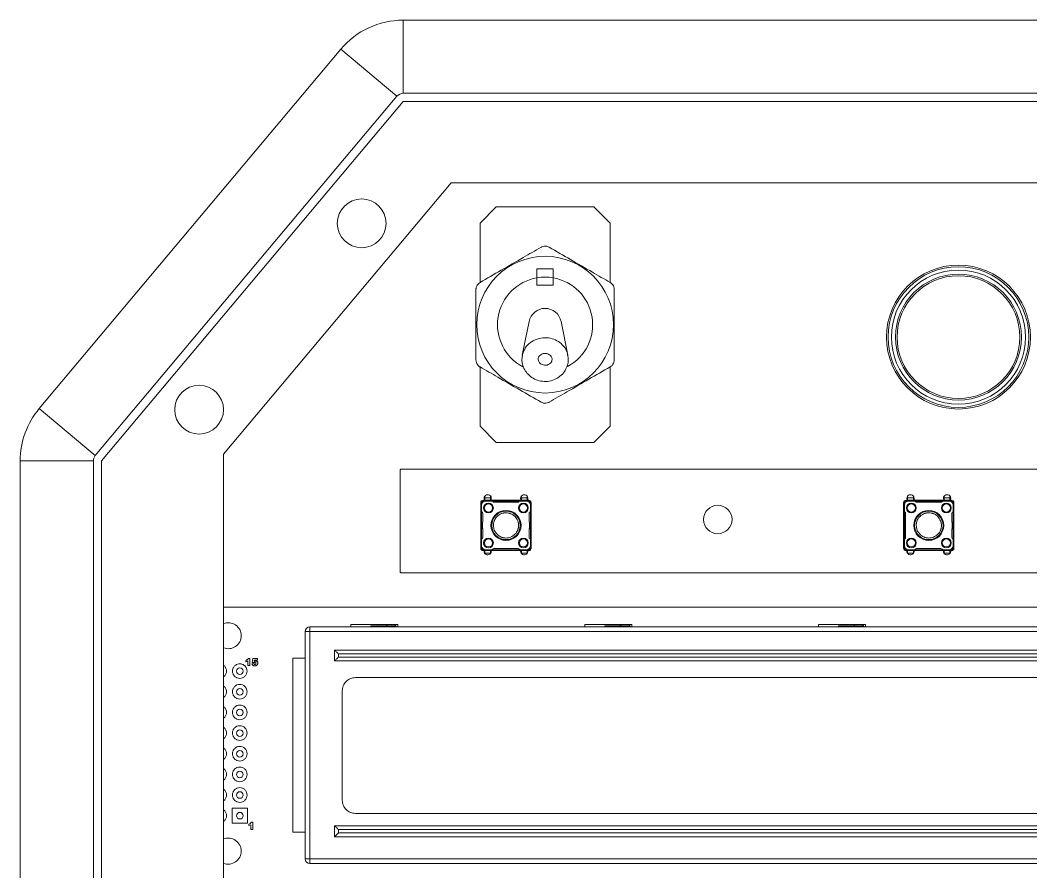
# Model space of a CAD drawing. Header units: millimetres. Extents: x -9 to 221, y -26 to 301.
# Drawn here: x -8.9 to 115.4, y 196.1 to 300.9 of the extents above; entities that cross this region are included whole.
import ezdxf

# ---------------------------------------------------------------- set-up
doc = ezdxf.new("R2010")
doc.units = ezdxf.units.MM

msp = doc.modelspace()

# ---------------------------------------------------------------- linework, layer by layer
at = {"color": 7, "linetype": 'Continuous', "lineweight": 15}
for p, q in [((38.22, 300.92), (174.04, 300.92)), ((38.22, 300.92), (38.22, 291.92)), ((-6.53, 253.14), (30.56, 297.35)), ((30.56, 297.35), (37.46, 291.56)), ((37.46, 291.56), (0.36, 247.35)), ((38.22, 290.92), (1.13, 246.71)), ((174.04, 291.92), (38.22, 291.92)), ((174.04, 290.92), (38.22, 290.92)), ((44.14, 280.92), (16.13, 247.54)), ((168.12, 280.92), (44.14, 280.92)), ((49.68, 277.96), (47.68, 275.96)), ((61.68, 277.96), (49.68, 277.96)), ((63.68, 275.96), (61.68, 277.96)), ((47.68, 275.96), (47.68, 268.65)), ((63.68, 268.65), (63.68, 275.96)), ((56.68, 270.31), (54.68, 270.31)), ((54.68, 270.31), (54.68, 269.22)), ((56.68, 269.22), (56.68, 270.31)), ((54.68, 269.22), (54.68, 268.31)), ((56.68, 268.31), (56.68, 269.22)), ((54.68, 268.31), (56.68, 268.31)), ((53.72, 263.85), (52.88, 259.72)), ((58.48, 259.72), (57.64, 263.85)), ((47.68, 258.26), (47.68, 250.96)), ((63.68, 250.96), (63.68, 258.26)), ((-6.53, 253.14), (0.36, 247.35)), ((47.68, 250.96), (49.68, 248.96)), ((61.68, 248.96), (63.68, 250.96)), ((49.68, 248.96), (61.68, 248.96)), ((16.13, 247.54), (16.13, 184.55)), ((-8.87, 246.71), (0.13, 246.71)), ((-8.87, 186.53), (-8.87, 246.71)), ((0.13, 246.71), (0.13, 186.53)), ((1.13, 246.71), (1.13, 188.42)), ((37.85, 233.07), (37.85, 245.57)), ((37.97, 245.7), (167.97, 245.7)), ((48.27, 242.37), (48.27, 242.17)), ((48.97, 242.37), (48.97, 242.17)), ((52.77, 242.17), (52.77, 242.37)), ((53.47, 242.37), (53.47, 242.17)), ((100.27, 242.37), (100.27, 242.17)), ((100.97, 242.37), (100.97, 242.17)), ((104.77, 242.17), (104.77, 242.37)), ((105.47, 242.37), (105.47, 242.17)), ((47.77, 241.56), (47.77, 235.96)), ((47.87, 241.56), (47.77, 241.56)), ((47.87, 241.26), (47.87, 241.56)), ((47.87, 240.52), (47.87, 241.26)), ((48.07, 241.76), (48.07, 241.86)), ((53.67, 241.86), (48.07, 241.86)), ((48.07, 241.76), (48.37, 241.76)), ((48.27, 242.17), (48.97, 242.17)), ((48.27, 242.16), (48.27, 242.17)), ((48.27, 242.16), (48.97, 242.16)), ((48.27, 241.86), (48.27, 242.16)), ((48.37, 241.76), (49.11, 241.76)), ((48.97, 242.17), (48.97, 242.16)), ((48.97, 241.86), (48.97, 242.16)), ((52.63, 241.76), (49.11, 241.76)), ((49.37, 241.61), (52.37, 241.61)), ((52.63, 241.76), (53.37, 241.76)), ((53.47, 242.17), (52.77, 242.17)), ((52.77, 242.16), (52.77, 242.17)), ((53.47, 242.16), (52.77, 242.16)), ((52.77, 242.16), (52.77, 241.86)), ((53.37, 241.76), (53.67, 241.76)), ((53.47, 242.17), (53.47, 242.16)), ((53.47, 242.16), (53.47, 241.86)), ((53.67, 241.86), (53.67, 241.76)), ((53.97, 241.56), (53.87, 241.56)), ((53.87, 241.56), (53.87, 241.26)), ((53.87, 241.26), (53.87, 240.52)), ((53.97, 235.96), (53.97, 241.56)), ((99.87, 241.56), (99.77, 241.56)), ((99.77, 241.56), (99.77, 235.96)), ((99.87, 241.26), (99.87, 241.56)), ((99.87, 240.52), (99.87, 241.26)), ((100.07, 241.76), (100.07, 241.86)), ((105.67, 241.86), (100.07, 241.86)), ((100.07, 241.76), (100.37, 241.76)), ((100.27, 242.17), (100.97, 242.17)), ((100.27, 242.16), (100.27, 242.17)), ((100.27, 242.16), (100.97, 242.16)), ((100.27, 241.86), (100.27, 242.16)), ((100.37, 241.76), (101.11, 241.76)), ((100.97, 242.17), (100.97, 242.16)), ((100.97, 241.86), (100.97, 242.16)), ((104.63, 241.76), (101.11, 241.76)), ((101.37, 241.61), (104.37, 241.61)), ((104.63, 241.76), (105.37, 241.76)), ((105.47, 242.17), (104.77, 242.17)), ((104.77, 242.16), (104.77, 242.17)), ((105.47, 242.16), (104.77, 242.16)), ((104.77, 242.16), (104.77, 241.86)), ((105.37, 241.76), (105.67, 241.76)), ((105.47, 242.17), (105.47, 242.16)), ((105.47, 242.16), (105.47, 241.86)), ((105.67, 241.86), (105.67, 241.76)), ((105.87, 241.56), (105.87, 241.26)), ((105.97, 241.56), (105.87, 241.56)), ((105.87, 241.26), (105.87, 240.52)), ((105.97, 235.96), (105.97, 241.56)), ((47.87, 237), (47.87, 240.52)), ((48.02, 239.21), (48.02, 240.26)), ((53.72, 240.26), (53.72, 239.21)), ((53.87, 240.52), (53.87, 237)), ((99.87, 237), (99.87, 240.52)), ((100.02, 239.21), (100.02, 240.26)), ((105.72, 240.26), (105.72, 239.21)), ((105.87, 240.52), (105.87, 237)), ((48, 238.38), (48, 239.15)), ((53.75, 239.15), (53.75, 238.38)), ((100, 238.38), (100, 239.15)), ((105.75, 239.15), (105.75, 238.38)), ((48.02, 237.26), (48.02, 238.31)), ((53.72, 238.31), (53.72, 237.26)), ((100.02, 237.26), (100.02, 238.31)), ((105.72, 238.31), (105.72, 237.26)), ((47.87, 236.26), (47.87, 237)), ((47.87, 235.96), (47.87, 236.26)), ((53.87, 237), (53.87, 236.26)), ((53.87, 236.26), (53.87, 235.96)), ((99.87, 236.26), (99.87, 237)), ((99.87, 235.96), (99.87, 236.26)), ((105.87, 237), (105.87, 236.26)), ((105.87, 236.26), (105.87, 235.96)), ((47.77, 235.96), (47.87, 235.96)), ((48.07, 235.66), (48.07, 235.76)), ((48.37, 235.76), (48.07, 235.76)), ((48.07, 235.66), (53.67, 235.66)), ((48.17, 235.59), (48.18, 235.66)), ((48.27, 235.66), (48.27, 235.36)), ((48.97, 235.36), (48.27, 235.36)), ((48.97, 235.36), (48.27, 235.36)), ((48.27, 235.36), (48.27, 235.36)), ((48.27, 235.36), (48.27, 235.31)), ((49.11, 235.76), (48.37, 235.76)), ((48.97, 235.36), (48.97, 235.66)), ((48.97, 235.36), (48.97, 235.36)), ((48.97, 235.36), (48.97, 235.31)), ((49.11, 235.76), (52.63, 235.76)), ((52.37, 235.91), (49.37, 235.91)), ((53.37, 235.76), (52.63, 235.76)), ((52.67, 235.59), (52.68, 235.66)), ((52.77, 235.36), (52.77, 235.66)), ((52.77, 235.36), (53.47, 235.36)), ((52.77, 235.36), (53.47, 235.36)), ((52.77, 235.36), (52.77, 235.36)), ((52.77, 235.31), (52.77, 235.36)), ((53.37, 235.76), (53.67, 235.76)), ((53.47, 235.36), (53.47, 235.66)), ((53.47, 235.36), (53.47, 235.36)), ((53.47, 235.36), (53.47, 235.31)), ((53.67, 235.66), (53.67, 235.76)), ((53.87, 235.96), (53.97, 235.96)), ((99.77, 235.96), (99.87, 235.96)), ((100.07, 235.66), (100.07, 235.76)), ((100.37, 235.76), (100.07, 235.76)), ((100.07, 235.66), (105.67, 235.66)), ((100.17, 235.59), (100.18, 235.66)), ((100.27, 235.66), (100.27, 235.36)), ((100.97, 235.36), (100.27, 235.36)), ((100.97, 235.36), (100.27, 235.36)), ((100.27, 235.36), (100.27, 235.36)), ((100.27, 235.36), (100.27, 235.31)), ((101.11, 235.76), (100.37, 235.76)), ((100.97, 235.36), (100.97, 235.66)), ((100.97, 235.36), (100.97, 235.36)), ((100.97, 235.36), (100.97, 235.31)), ((101.11, 235.76), (104.63, 235.76)), ((104.37, 235.91), (101.37, 235.91)), ((105.37, 235.76), (104.63, 235.76)), ((104.67, 235.59), (104.68, 235.66)), ((104.77, 235.36), (104.77, 235.66)), ((104.77, 235.36), (105.47, 235.36)), ((104.77, 235.36), (105.47, 235.36)), ((104.77, 235.36), (104.77, 235.36)), ((104.77, 235.31), (104.77, 235.36)), ((105.37, 235.76), (105.67, 235.76)), ((105.47, 235.36), (105.47, 235.66)), ((105.47, 235.36), (105.47, 235.36)), ((105.47, 235.36), (105.47, 235.31)), ((105.67, 235.66), (105.67, 235.76)), ((105.87, 235.96), (105.97, 235.96)), ((167.97, 232.94), (37.97, 232.94)), ((195.21, 228.69), (16.13, 228.69)), ((26.76, 226.28), (26.76, 225.71)), ((26.76, 226.28), (186.61, 226.28)), ((37.59, 226.59), (31.8, 226.59)), ((31.8, 226.59), (31.8, 226.28)), ((34.25, 226.28), (34.26, 226.4)), ((34.26, 226.28), (34.26, 226.4)), ((34.26, 226.4), (37.32, 226.4)), ((36.34, 226.59), (36.05, 226.4)), ((37.32, 226.4), (37.21, 226.59)), ((37.42, 226.28), (37.23, 226.59)), ((37.32, 226.4), (37.32, 226.28)), ((37.59, 226.28), (37.59, 226.59)), ((66.35, 226.59), (60.56, 226.59)), ((60.56, 226.59), (60.56, 226.28)), ((63.01, 226.4), (66.07, 226.4)), ((63.01, 226.28), (63.01, 226.4)), ((63.01, 226.28), (63.01, 226.4)), ((65.1, 226.59), (64.8, 226.4)), ((66.07, 226.4), (65.97, 226.59)), ((66.17, 226.28), (65.99, 226.59)), ((66.07, 226.4), (66.07, 226.28)), ((66.35, 226.28), (66.35, 226.59)), ((95.1, 226.59), (89.31, 226.59)), ((89.31, 226.59), (89.31, 226.28)), ((91.76, 226.28), (91.76, 226.4)), ((91.76, 226.4), (94.82, 226.4)), ((91.76, 226.28), (91.76, 226.4)), ((93.85, 226.59), (93.55, 226.4)), ((94.82, 226.4), (94.72, 226.59)), ((94.93, 226.28), (94.74, 226.59)), ((94.82, 226.4), (94.82, 226.28)), ((95.1, 226.28), (95.1, 226.59)), ((26.19, 197.72), (26.19, 225.71)), ((26.76, 225.71), (26.19, 225.71)), ((26.76, 197.72), (26.76, 225.71)), ((26.76, 225.71), (186.61, 225.71)), ((29.8, 223.43), (29.8, 222.08)), ((183.71, 223.43), (29.8, 223.43)), ((30.27, 222.56), (30.27, 222.95)), ((183.23, 222.95), (30.27, 222.95)), ((30.27, 222.56), (183.23, 222.56)), ((18.87, 221.97), (18.87, 222.16)), ((19.13, 222.09), (18.87, 221.97)), ((19.13, 221.51), (19.13, 222.09)), ((19.38, 221.51), (19.13, 221.51)), ((19.17, 222.4), (19.38, 222.4)), ((19.38, 222.4), (19.38, 221.51)), ((19.88, 221.76), (19.63, 221.74)), ((19.66, 221.91), (19.74, 222.38)), ((19.87, 221.88), (19.66, 221.91)), ((19.74, 222.38), (20.32, 222.38)), ((19.92, 222.19), (19.9, 222.06)), ((20.32, 222.19), (19.92, 222.19)), ((20.32, 222.38), (20.32, 222.19)), ((26.19, 222.42), (24.67, 222.42)), ((24.67, 222.42), (24.67, 201.01)), ((29.8, 222.08), (183.71, 222.08)), ((181.13, 220.03), (32.38, 220.03)), ((30.74, 218.39), (30.74, 204.96)), ((17.21, 203.98), (17.21, 202.12)), ((19.07, 203.98), (17.21, 203.98)), ((19.07, 202.12), (19.07, 203.98)), ((32.38, 203.32), (181.13, 203.32)), ((17.21, 202.12), (19.07, 202.12)), ((19.24, 201.82), (19.24, 202.01)), ((19.5, 201.94), (19.24, 201.82)), ((19.5, 201.36), (19.5, 201.94)), ((19.74, 201.36), (19.5, 201.36)), ((19.54, 202.25), (19.74, 202.25)), ((19.74, 202.25), (19.74, 201.36)), ((183.71, 201.81), (29.8, 201.81)), ((29.8, 201.81), (29.8, 200.46)), ((24.67, 201.01), (26.19, 201.01)), ((29.8, 200.46), (183.71, 200.46)), ((30.27, 201.33), (30.27, 200.94)), ((183.23, 201.33), (30.27, 201.33)), ((30.27, 200.94), (183.23, 200.94)), ((26.19, 197.72), (26.76, 197.72)), ((186.61, 197.72), (26.76, 197.72)), ((26.76, 197.72), (26.76, 197.15)), ((186.61, 197.15), (26.76, 197.15))]:
    msp.add_line(p, q, dxfattribs=at)
at = {"color": 7, "linetype": 'Continuous', "lineweight": 15, "flags": 128}
for points in [[(48.23, 241.86), (48.21, 241.92), (48.17, 242.09)], [(52.73, 241.86), (52.71, 241.92), (52.67, 242.09)], [(100.23, 241.86), (100.21, 241.92), (100.17, 242.09)], [(104.73, 241.86), (104.71, 241.92), (104.67, 242.09)]]:
    msp.add_lwpolyline(points, dxfattribs=at)
at = {"color": 7, "linetype": 'Continuous', "lineweight": 15}
for centre, radius in [((33.13, 275.92), 3), ((55.68, 263.46), 8.41), ((106.52, 261.93), 8.85), ((106.52, 261.93), 8.65), ((106.52, 261.93), 8.25), ((106.52, 261.93), 7.75), ((106.52, 261.93), 7.55), ((13.13, 253), 3), ((48.72, 240.91), 0.6), ((48.72, 240.91), 0.5), ((53.02, 240.91), 0.6), ((53.02, 240.91), 0.5), ((76.92, 239.49), 1.75), ((100.72, 240.91), 0.6), ((100.72, 240.91), 0.5), ((105.02, 240.91), 0.6), ((105.02, 240.91), 0.5), ((50.87, 238.76), 1.85), ((50.87, 238.76), 1.75), ((102.87, 238.76), 1.85), ((102.87, 238.76), 1.75), ((48.72, 236.61), 0.6), ((48.72, 236.61), 0.5), ((53.02, 236.61), 0.6), ((53.02, 236.61), 0.5), ((100.72, 236.61), 0.6), ((100.72, 236.61), 0.5), ((105.02, 236.61), 0.6), ((105.02, 236.61), 0.5), ((18.14, 220.83), 0.406), ((18.14, 218.29), 0.406), ((18.14, 215.75), 0.406), ((18.14, 213.21), 0.406), ((18.14, 210.67), 0.406), ((18.14, 208.13), 0.406), ((18.14, 205.59), 0.406), ((18.14, 203.05), 0.406)]:
    msp.add_circle(centre, radius, dxfattribs=at)
for centre, radius, start, end in [((38.22, 290.92), 10, 90, 140), ((38.22, 290.92), 1, 90, 140), ((55.68, 263.46), 5.85, 99.8425, 242.1858), ((55.68, 263.46), 5.85, 80.1575, 99.8425), ((55.68, 263.46), 5.85, 298.2356, 80.1575), ((55.68, 263.46), 2, 11.3701, 168.8012), ((1.13, 246.71), 10, 140, 180), ((1.13, 246.71), 1, 140, 180), ((37.97, 245.57), 0.126, 89.6985, 180.302), ((48.62, 242.09), 0.45, 330.006, 180), ((53.12, 242.09), 0.45, 330.006, 180), ((100.62, 242.09), 0.45, 330.006, 180), ((105.12, 242.09), 0.45, 330.006, 180), ((48.07, 241.56), 0.3, 90, 180), ((48.37, 241.26), 0.5, 90, 180), ((48.07, 241.56), 0.2, 90, 180), ((49.11, 241.61), 0.15, 30, 90), ((49.37, 241.76), 0.15, 210, 270), ((52.37, 241.76), 0.15, 270, 330), ((52.63, 241.61), 0.15, 90, 150), ((53.37, 241.26), 0.5, 0, 90), ((53.67, 241.56), 0.3, 0, 90), ((53.67, 241.56), 0.2, 0, 90), ((100.07, 241.56), 0.3, 90, 180), ((100.37, 241.26), 0.5, 90, 180), ((100.07, 241.56), 0.2, 90, 180), ((101.11, 241.61), 0.15, 30, 90), ((101.37, 241.76), 0.15, 210, 270), ((104.37, 241.76), 0.15, 270, 330), ((104.63, 241.61), 0.15, 90, 150), ((105.37, 241.26), 0.5, 0, 90), ((105.67, 241.56), 0.3, 0, 90), ((105.67, 241.56), 0.2, 0, 90), ((48.02, 240.52), 0.15, 180, 240), ((47.87, 240.26), 0.15, 0, 60), ((53.87, 240.26), 0.15, 120, 180), ((53.72, 240.52), 0.15, 300, 0), ((100.02, 240.52), 0.15, 180, 240), ((99.87, 240.26), 0.15, 0, 60), ((105.87, 240.26), 0.15, 120, 180), ((105.72, 240.52), 0.15, 300, 0), ((47.92, 239.21), 0.1, 318.5904, 0), ((53.82, 239.21), 0.1, 180, 221.4096), ((99.92, 239.21), 0.1, 318.5904, 0), ((105.82, 239.21), 0.1, 180, 221.4096), ((47.92, 238.31), 0.1, 0, 41.4096), ((53.82, 238.31), 0.1, 138.5904, 180), ((99.92, 238.31), 0.1, 0, 41.4096), ((105.82, 238.31), 0.1, 138.5904, 180), ((48.02, 237), 0.15, 120, 180), ((48.37, 236.26), 0.5, 180, 270), ((47.87, 237.26), 0.15, 300, 0), ((53.37, 236.26), 0.5, 270, 0), ((53.87, 237.26), 0.15, 180, 240), ((53.72, 237), 0.15, 0, 60), ((100.02, 237), 0.15, 120, 180), ((100.37, 236.26), 0.5, 180, 270), ((99.87, 237.26), 0.15, 300, 0), ((105.37, 236.26), 0.5, 270, 0), ((105.87, 237.26), 0.15, 180, 240), ((105.72, 237), 0.15, 0, 60), ((48.07, 235.96), 0.3, 180, 270), ((48.07, 235.96), 0.2, 180, 270), ((48.62, 235.59), 0.45, 180, 9.5994), ((49.11, 235.91), 0.15, 270, 330), ((49.37, 235.76), 0.15, 90, 150), ((52.37, 235.76), 0.15, 30, 90), ((52.63, 235.91), 0.15, 210, 270), ((53.12, 235.59), 0.45, 180, 9.5994), ((53.67, 235.96), 0.2, 270, 0), ((53.67, 235.96), 0.3, 270, 0), ((100.07, 235.96), 0.3, 180, 270), ((100.07, 235.96), 0.2, 180, 270), ((100.62, 235.59), 0.45, 180, 9.5994), ((101.11, 235.91), 0.15, 270, 330), ((101.37, 235.76), 0.15, 90, 150), ((104.37, 235.76), 0.15, 30, 90), ((104.63, 235.91), 0.15, 210, 270), ((105.12, 235.59), 0.45, 180, 9.5994), ((105.67, 235.96), 0.2, 270, 0), ((105.67, 235.96), 0.3, 270, 0), ((37.97, 233.07), 0.126, 179.6982, 270.3014), ((16.71, 225.19), 1.6, 0, 111.3077), ((26.76, 225.71), 0.574, 90, 180), ((16.71, 225.19), 1.6, 248.6923, 0), ((16.71, 198.69), 1.6, 0, 111.3077), ((16.71, 198.69), 1.6, 248.6923, 0), ((26.76, 197.72), 0.574, 180, 270)]:
    msp.add_arc(centre, radius, start, end, dxfattribs=at)
for points, knots in [([(47.68, 268.65), (48.55, 269.15), (50.3, 270.17), (52.85, 271.63), (54.46, 272.57), (55.18, 272.98)], [0, 0, 0, 0, 0.348909, 0.707029, 1, 1, 1, 1]), ([(56.18, 272.98), (56.09, 273.03), (55.9, 273.12), (55.58, 273.13), (55.34, 273.07), (55.22, 273), (55.18, 272.98)], [0, 0, 0, 0, 0.29847, 0.597318, 0.889445, 1, 1, 1, 1]), ([(56.18, 272.98), (57.05, 272.48), (58.8, 271.47), (61.35, 270), (62.96, 269.07), (63.68, 268.65)], [0, 0, 0, 0, 0.348909, 0.707029, 1, 1, 1, 1]), ([(47.68, 268.65), (47.6, 268.59), (47.43, 268.47), (47.26, 268.2), (47.19, 267.96), (47.18, 267.83), (47.18, 267.79)], [0, 0, 0, 0, 0.298468, 0.597312, 0.889445, 1, 1, 1, 1]), ([(64.18, 267.79), (64.17, 267.89), (64.16, 268.1), (64.01, 268.38), (63.83, 268.56), (63.71, 268.63), (63.68, 268.65)], [0, 0, 0, 0, 0.298472, 0.597318, 0.889443, 1, 1, 1, 1]), ([(47.18, 259.13), (47.18, 259.35), (47.18, 260.56), (47.18, 262.85), (47.18, 265.55), (47.18, 267.18), (47.18, 267.79)], [0, 0, 0, 0, 0.0765913, 0.4273851, 0.7883968, 1, 1, 1, 1]), ([(64.18, 267.79), (64.18, 267.18), (64.18, 265.58), (64.18, 262.88), (64.18, 260.59), (64.18, 259.35), (64.18, 259.13)], [0, 0, 0, 0, 0.211602, 0.562104, 0.923409, 1, 1, 1, 1]), ([(52.9, 259.78), (52.99, 260.05), (53.18, 260.62), (53.66, 261.1), (54.23, 261.51), (54.9, 261.8), (55.87, 261.89), (56.76, 261.7), (57.51, 261.29), (58.08, 260.69), (58.42, 260.14), (58.45, 259.79), (58.45, 259.72)], [0, 0, 0, 0, 0.1161522, 0.240154, 0.2610819, 0.3962001, 0.5221272, 0.639746, 0.750299, 0.8564887, 0.9703324, 1, 1, 1, 1]), ([(52.92, 259.78), (52.88, 259.59), (52.78, 259.14), (52.91, 258.43), (53.24, 257.73), (53.74, 257.16), (54.39, 256.73), (55.16, 256.48), (56, 256.44), (56.82, 256.65), (57.53, 257.08), (58.08, 257.65), (58.43, 258.35), (58.58, 259.06), (58.49, 259.52), (58.46, 259.72)], [0, 0, 0, 0, 0.057791, 0.139265, 0.214836, 0.290072, 0.36778, 0.449081, 0.533899, 0.622073, 0.703106, 0.782396, 0.860347, 0.937436, 1, 1, 1, 1]), ([(56.51, 259.02), (56.52, 259.07), (56.55, 259.19), (56.52, 259.38), (56.42, 259.57), (56.26, 259.74), (56.03, 259.87), (55.74, 259.94), (55.43, 259.91), (55.13, 259.77), (54.93, 259.56), (54.83, 259.33), (54.82, 259.12), (54.89, 258.92), (55.01, 258.74), (55.2, 258.59), (55.46, 258.48), (55.77, 258.45), (56.08, 258.53), (56.33, 258.7), (56.46, 258.88), (56.5, 258.99), (56.51, 259.02)], [0, 0, 0, 0, 0.031287, 0.07422, 0.115225, 0.16075, 0.213494, 0.273393, 0.338272, 0.404223, 0.46622, 0.509993, 0.55391, 0.594689, 0.632156, 0.684409, 0.740615, 0.802871, 0.868114, 0.932327, 0.981567, 1, 1, 1, 1]), ([(47.18, 259.13), (47.19, 259.02), (47.21, 258.82), (47.36, 258.53), (47.53, 258.35), (47.65, 258.28), (47.68, 258.26)], [0, 0, 0, 0, 0.298471, 0.597316, 0.889444, 1, 1, 1, 1]), ([(63.68, 258.26), (63.77, 258.32), (63.94, 258.44), (64.11, 258.71), (64.18, 258.95), (64.18, 259.09), (64.18, 259.13)], [0, 0, 0, 0, 0.298465, 0.597312, 0.889438, 1, 1, 1, 1]), ([(55.18, 253.93), (54.32, 254.43), (52.56, 255.44), (50.02, 256.91), (48.41, 257.84), (47.68, 258.26)], [0, 0, 0, 0, 0.348909, 0.707029, 1, 1, 1, 1]), ([(63.68, 258.26), (62.82, 257.76), (61.06, 256.75), (58.52, 255.28), (56.91, 254.35), (56.18, 253.93)], [0, 0, 0, 0, 0.34891, 0.707029, 1, 1, 1, 1]), ([(55.18, 253.93), (55.28, 253.89), (55.47, 253.8), (55.79, 253.79), (56.03, 253.85), (56.15, 253.91), (56.18, 253.93)], [0, 0, 0, 0, 0.298464, 0.597312, 0.889439, 1, 1, 1, 1]), ([(49.32, 238.76), (49.33, 238.86), (49.34, 239.01), (49.38, 239.17), (49.4, 239.25), (49.42, 239.29), (49.43, 239.31), (49.43, 239.32), (49.43, 239.33), (49.43, 239.33), (49.43, 239.33), (49.43, 239.33), (49.43, 239.33), (49.43, 239.33), (49.43, 239.33), (49.43, 239.33), (49.43, 239.33), (49.44, 239.34), (49.47, 239.44), (49.55, 239.58), (49.65, 239.72), (49.71, 239.79), (49.75, 239.83), (49.76, 239.84), (49.77, 239.85), (49.77, 239.86), (49.78, 239.86), (49.78, 239.86), (49.78, 239.86), (49.78, 239.86), (49.78, 239.86), (49.78, 239.86), (49.78, 239.86), (49.78, 239.86), (49.78, 239.86), (49.93, 240.01), (50.16, 240.16), (50.42, 240.25), (50.5, 240.27), (50.54, 240.28), (50.56, 240.28), (50.57, 240.28), (50.58, 240.29), (50.58, 240.29), (50.58, 240.29), (50.58, 240.29), (50.58, 240.29), (50.58, 240.29), (50.58, 240.29), (50.58, 240.29), (50.58, 240.29), (50.59, 240.29), (50.6, 240.29), (50.65, 240.3), (50.74, 240.31), (50.83, 240.31), (50.87, 240.31)], [0, 0, 0, 0, 0.120235, 0.180263, 0.210285, 0.225293, 0.232797, 0.236548, 0.238425, 0.239362, 0.23983, 0.240065, 0.240184, 0.240243, 0.240269, 0.240286, 0.240293, 0.240299, 0.24709, 0.370513, 0.435583, 0.468124, 0.484395, 0.492532, 0.496599, 0.498633, 0.499648, 0.50016, 0.500411, 0.500539, 0.500602, 0.500635, 0.50065, 0.500659, 0.500668, 0.508365, 0.759573, 0.819647, 0.849688, 0.86471, 0.872221, 0.875976, 0.877855, 0.878793, 0.879261, 0.879496, 0.879614, 0.879674, 0.879702, 0.879717, 0.879724, 0.879733, 0.881688, 0.897032, 0.939592, 1, 1, 1, 1]), ([(50.87, 240.31), (50.97, 240.31), (51.12, 240.3), (51.28, 240.26), (51.37, 240.23), (51.41, 240.22), (51.43, 240.21), (51.44, 240.21), (51.44, 240.21), (51.44, 240.21), (51.44, 240.21), (51.44, 240.21), (51.44, 240.2), (51.44, 240.2), (51.44, 240.2), (51.44, 240.2), (51.44, 240.2), (51.45, 240.2), (51.55, 240.17), (51.69, 240.09), (51.83, 239.98), (51.9, 239.92), (51.94, 239.89), (51.95, 239.88), (51.96, 239.87), (51.97, 239.86), (51.97, 239.86), (51.97, 239.86), (51.97, 239.86), (51.97, 239.86), (51.97, 239.86), (51.97, 239.86), (51.97, 239.86), (51.97, 239.86), (51.98, 239.86), (52.1, 239.67), (52.27, 239.49), (52.36, 239.22), (52.38, 239.14), (52.39, 239.1), (52.39, 239.08), (52.4, 239.06), (52.4, 239.06), (52.4, 239.06), (52.4, 239.06), (52.4, 239.05), (52.4, 239.05), (52.4, 239.05), (52.4, 239.05), (52.4, 239.05), (52.4, 239.05), (52.4, 239.05), (52.4, 239.04), (52.41, 238.99), (52.42, 238.9), (52.42, 238.81), (52.42, 238.76)], [0, 0, 0, 0, 0.120235, 0.180262, 0.210284, 0.225292, 0.232796, 0.236548, 0.238424, 0.239362, 0.239831, 0.240065, 0.240183, 0.240242, 0.24027, 0.240286, 0.240292, 0.240299, 0.24709, 0.370513, 0.435583, 0.468126, 0.484397, 0.492532, 0.4966, 0.498633, 0.49965, 0.50016, 0.500414, 0.500539, 0.500604, 0.500635, 0.500652, 0.500661, 0.500668, 0.508365, 0.759576, 0.819647, 0.849688, 0.86471, 0.872221, 0.875976, 0.877855, 0.878793, 0.879265, 0.879499, 0.879615, 0.879674, 0.879702, 0.879718, 0.879727, 0.879733, 0.881691, 0.897035, 0.939592, 1, 1, 1, 1]), ([(101.32, 238.76), (101.33, 238.86), (101.34, 239.01), (101.38, 239.17), (101.4, 239.25), (101.42, 239.29), (101.43, 239.31), (101.43, 239.32), (101.43, 239.33), (101.43, 239.33), (101.43, 239.33), (101.43, 239.33), (101.43, 239.33), (101.43, 239.33), (101.43, 239.33), (101.43, 239.33), (101.43, 239.33), (101.44, 239.34), (101.47, 239.44), (101.55, 239.58), (101.65, 239.72), (101.71, 239.79), (101.75, 239.83), (101.76, 239.84), (101.77, 239.85), (101.77, 239.86), (101.78, 239.86), (101.78, 239.86), (101.78, 239.86), (101.78, 239.86), (101.78, 239.86), (101.78, 239.86), (101.78, 239.86), (101.78, 239.86), (101.78, 239.86), (101.94, 240.01), (102.16, 240.16), (102.42, 240.25), (102.5, 240.27), (102.54, 240.28), (102.56, 240.28), (102.57, 240.28), (102.58, 240.29), (102.58, 240.29), (102.58, 240.29), (102.58, 240.29), (102.58, 240.29), (102.58, 240.29), (102.58, 240.29), (102.58, 240.29), (102.58, 240.29), (102.59, 240.29), (102.6, 240.29), (102.65, 240.3), (102.74, 240.31), (102.83, 240.31), (102.87, 240.31)], [0, 0, 0, 0, 0.120235, 0.180263, 0.210285, 0.225293, 0.232796, 0.236548, 0.238424, 0.239362, 0.23983, 0.240065, 0.240183, 0.240243, 0.240269, 0.240286, 0.240293, 0.240299, 0.24709, 0.370512, 0.435583, 0.468125, 0.484396, 0.492532, 0.4966, 0.498633, 0.499649, 0.500159, 0.500413, 0.500539, 0.500603, 0.500635, 0.500651, 0.50066, 0.500668, 0.508366, 0.759575, 0.819646, 0.849687, 0.864709, 0.87222, 0.875976, 0.877854, 0.878793, 0.879263, 0.879497, 0.879614, 0.879673, 0.879703, 0.879717, 0.879725, 0.879733, 0.881689, 0.897033, 0.939592, 1, 1, 1, 1]), ([(102.87, 240.31), (102.97, 240.31), (103.12, 240.3), (103.28, 240.26), (103.37, 240.23), (103.41, 240.22), (103.43, 240.21), (103.44, 240.21), (103.44, 240.21), (103.44, 240.21), (103.44, 240.21), (103.44, 240.21), (103.44, 240.2), (103.44, 240.2), (103.44, 240.2), (103.44, 240.2), (103.44, 240.2), (103.45, 240.2), (103.55, 240.17), (103.69, 240.09), (103.83, 239.98), (103.9, 239.92), (103.94, 239.89), (103.95, 239.88), (103.96, 239.87), (103.97, 239.86), (103.97, 239.86), (103.97, 239.86), (103.97, 239.86), (103.97, 239.86), (103.97, 239.86), (103.97, 239.86), (103.97, 239.86), (103.97, 239.86), (103.98, 239.86), (104.1, 239.68), (104.27, 239.48), (104.36, 239.22), (104.38, 239.14), (104.39, 239.1), (104.39, 239.08), (104.4, 239.06), (104.4, 239.06), (104.4, 239.06), (104.4, 239.06), (104.4, 239.05), (104.4, 239.05), (104.4, 239.05), (104.4, 239.05), (104.4, 239.05), (104.4, 239.05), (104.4, 239.05), (104.4, 239.04), (104.41, 238.99), (104.42, 238.9), (104.42, 238.81), (104.42, 238.76)], [0, 0, 0, 0, 0.120235, 0.180263, 0.210284, 0.225292, 0.232797, 0.236549, 0.238425, 0.239363, 0.239832, 0.240066, 0.240183, 0.240242, 0.240271, 0.240286, 0.240293, 0.240301, 0.24709, 0.370513, 0.435584, 0.468127, 0.484398, 0.492532, 0.496599, 0.498634, 0.499652, 0.500159, 0.500414, 0.50054, 0.500605, 0.500636, 0.500652, 0.500661, 0.500667, 0.508366, 0.759576, 0.819647, 0.849688, 0.86471, 0.872221, 0.875976, 0.877855, 0.878793, 0.879265, 0.879499, 0.879615, 0.879674, 0.879702, 0.879718, 0.879727, 0.879733, 0.881691, 0.897035, 0.939592, 1, 1, 1, 1]), ([(50.87, 237.21), (50.78, 237.22), (50.64, 237.23), (50.49, 237.26), (50.41, 237.28), (50.36, 237.3), (50.33, 237.31), (50.32, 237.32), (50.31, 237.32), (50.31, 237.32), (50.31, 237.32), (50.3, 237.32), (50.3, 237.32), (50.3, 237.32), (50.3, 237.32), (50.3, 237.32), (50.3, 237.32), (50.3, 237.32), (50.3, 237.32), (50.2, 237.35), (50.02, 237.47), (49.77, 237.66), (49.57, 237.91), (49.38, 238.27), (49.35, 238.57), (49.32, 238.76)], [0, 0, 0, 0, 0.120787, 0.164889, 0.198716, 0.218575, 0.229241, 0.234757, 0.237563, 0.238975, 0.239685, 0.240041, 0.24022, 0.240308, 0.240352, 0.240375, 0.240386, 0.240392, 0.240399, 0.244737, 0.371293, 0.500637, 0.63152, 0.760863, 1, 1, 1, 1]), ([(52.42, 238.76), (52.42, 238.67), (52.41, 238.53), (52.38, 238.37), (52.35, 238.3), (52.34, 238.25), (52.33, 238.22), (52.32, 238.21), (52.32, 238.2), (52.32, 238.2), (52.32, 238.2), (52.32, 238.19), (52.32, 238.19), (52.32, 238.19), (52.32, 238.19), (52.32, 238.19), (52.32, 238.19), (52.32, 238.19), (52.32, 238.19), (52.25, 238.1), (52.19, 237.9), (51.97, 237.66), (51.73, 237.46), (51.37, 237.27), (51.07, 237.23), (50.87, 237.21)], [0, 0, 0, 0, 0.120787, 0.164889, 0.198716, 0.218575, 0.229241, 0.234758, 0.237564, 0.238975, 0.239685, 0.240041, 0.24022, 0.240309, 0.240352, 0.240375, 0.240385, 0.240392, 0.240398, 0.244731, 0.371293, 0.500636, 0.631519, 0.760865, 1, 1, 1, 1]), ([(102.87, 237.21), (102.78, 237.22), (102.64, 237.23), (102.49, 237.26), (102.41, 237.28), (102.36, 237.3), (102.33, 237.31), (102.32, 237.32), (102.31, 237.32), (102.31, 237.32), (102.31, 237.32), (102.3, 237.32), (102.3, 237.32), (102.3, 237.32), (102.3, 237.32), (102.3, 237.32), (102.3, 237.32), (102.3, 237.32), (102.3, 237.32), (102.2, 237.35), (102.02, 237.47), (101.77, 237.66), (101.57, 237.91), (101.38, 238.27), (101.35, 238.57), (101.32, 238.76)], [0, 0, 0, 0, 0.120788, 0.164888, 0.198717, 0.218575, 0.229241, 0.234757, 0.237562, 0.238976, 0.239685, 0.240041, 0.240219, 0.240307, 0.240352, 0.240374, 0.240386, 0.240391, 0.240397, 0.244736, 0.371293, 0.500636, 0.631519, 0.760863, 1, 1, 1, 1]), ([(104.42, 238.76), (104.42, 238.67), (104.41, 238.53), (104.38, 238.37), (104.35, 238.3), (104.34, 238.25), (104.33, 238.22), (104.32, 238.21), (104.32, 238.2), (104.32, 238.2), (104.32, 238.2), (104.32, 238.19), (104.32, 238.19), (104.32, 238.19), (104.32, 238.19), (104.32, 238.19), (104.32, 238.19), (104.32, 238.19), (104.31, 238.19), (104.28, 238.09), (104.18, 237.9), (103.98, 237.66), (103.73, 237.46), (103.37, 237.27), (103.07, 237.23), (102.87, 237.21)], [0, 0, 0, 0, 0.120787, 0.164889, 0.198715, 0.218575, 0.229241, 0.234757, 0.237564, 0.238975, 0.239685, 0.240042, 0.24022, 0.240309, 0.240352, 0.240375, 0.240385, 0.240392, 0.240398, 0.244731, 0.371292, 0.500637, 0.63152, 0.760864, 1, 1, 1, 1]), ([(29.8, 223.43), (29.82, 223.4), (29.88, 223.34), (30.04, 223.18), (30.18, 223.04), (30.27, 222.95)], [0, 0, 0, 0, 0.216991, 0.473484, 1, 1, 1, 1]), ([(30.27, 222.56), (30.18, 222.47), (30.04, 222.33), (29.88, 222.17), (29.82, 222.11), (29.8, 222.08)], [0, 0, 0, 0, 0.526514, 0.783023, 1, 1, 1, 1]), ([(16.13, 220.13), (16.17, 220.15), (16.3, 220.23), (16.45, 220.48), (16.52, 220.83), (16.45, 221.18), (16.3, 221.44), (16.17, 221.52), (16.13, 221.54)], [0, 0, 0, 0, 0.0770582, 0.2885289, 0.5, 0.7114711, 0.9229418, 1, 1, 1, 1]), ([(18.14, 219.93), (18.26, 219.95), (18.49, 219.97), (18.79, 220.18), (18.99, 220.48), (19.06, 220.83), (18.99, 221.19), (18.79, 221.49), (18.49, 221.69), (18.14, 221.76), (17.78, 221.69), (17.48, 221.49), (17.28, 221.19), (17.21, 220.83), (17.28, 220.48), (17.48, 220.18), (17.78, 219.97), (18.02, 219.95), (18.14, 219.93)], [0, 0, 0, 0, 0.062499, 0.124999, 0.187499, 0.249999, 0.3125, 0.375, 0.4375, 0.499999, 0.562499, 0.624999, 0.687499, 0.749999, 0.8125, 0.875, 0.9375, 1, 1, 1, 1]), ([(18.87, 222.16), (18.94, 222.19), (19.03, 222.22), (19.13, 222.31), (19.16, 222.37), (19.17, 222.4)], [0, 0, 0, 0, 0.507733, 0.749901, 1, 1, 1, 1]), ([(19.63, 221.74), (19.64, 221.7), (19.66, 221.64), (19.73, 221.56), (19.82, 221.51), (19.93, 221.49), (20.04, 221.49), (20.15, 221.51), (20.24, 221.56), (20.31, 221.63), (20.35, 221.72), (20.36, 221.83), (20.34, 221.93), (20.29, 222.01), (20.21, 222.07), (20.11, 222.1), (20, 222.1), (19.94, 222.07), (19.9, 222.06)], [0, 0, 0, 0, 0.063243, 0.124681, 0.181401, 0.246713, 0.322292, 0.386775, 0.444125, 0.499856, 0.564429, 0.629596, 0.689921, 0.748656, 0.809984, 0.872307, 0.934556, 1, 1, 1, 1]), ([(19.87, 221.88), (19.88, 221.9), (19.9, 221.92), (19.95, 221.94), (19.99, 221.95), (20.03, 221.94), (20.06, 221.93), (20.08, 221.91), (20.1, 221.88), (20.11, 221.83), (20.11, 221.78), (20.11, 221.73), (20.09, 221.69), (20.07, 221.67), (20.05, 221.65), (20.03, 221.65), (20, 221.64), (19.98, 221.64), (19.95, 221.65), (19.91, 221.67), (19.89, 221.72), (19.88, 221.75), (19.88, 221.76)], [0, 0, 0, 0, 0.0676684, 0.1266859, 0.1916937, 0.2548281, 0.281848, 0.3081146, 0.3626274, 0.4266496, 0.5053205, 0.5692441, 0.626445, 0.6565674, 0.6861698, 0.7168458, 0.7500131, 0.7806104, 0.8106114, 0.8744386, 0.9309746, 1, 1, 1, 1]), ([(19.87, 221.88), (19.88, 221.9), (19.9, 221.92), (19.95, 221.94), (19.99, 221.95), (20.03, 221.94), (20.06, 221.93), (20.08, 221.91), (20.1, 221.88), (20.11, 221.83), (20.11, 221.78), (20.11, 221.73), (20.09, 221.69), (20.07, 221.67), (20.05, 221.65), (20.03, 221.65), (20, 221.64), (19.98, 221.64), (19.95, 221.65), (19.91, 221.67), (19.89, 221.72), (19.88, 221.75), (19.88, 221.76)], [0, 0, 0, 0, 0.0676684, 0.1266859, 0.1916937, 0.2548281, 0.281848, 0.3081146, 0.3626274, 0.4266496, 0.5053205, 0.5692441, 0.626445, 0.6565674, 0.6861698, 0.7168458, 0.7500131, 0.7806104, 0.8106114, 0.8744386, 0.9309746, 1, 1, 1, 1]), ([(19.88, 221.76), (19.88, 221.75), (19.89, 221.71), (19.92, 221.67), (19.96, 221.65), (20, 221.64), (20.05, 221.66), (20.09, 221.69), (20.11, 221.74), (20.11, 221.8), (20.11, 221.85), (20.09, 221.9), (20.06, 221.93), (20.03, 221.94), (19.98, 221.95), (19.92, 221.94), (19.89, 221.9), (19.87, 221.88)], [0, 0, 0, 0, 0.0703008, 0.1336626, 0.1923295, 0.2500543, 0.3190895, 0.3875596, 0.4551472, 0.5277409, 0.6015555, 0.6709961, 0.7147849, 0.7594465, 0.8076279, 0.9016656, 1, 1, 1, 1]), ([(32.38, 220.03), (32.16, 220.01), (31.73, 219.96), (31.19, 219.58), (30.81, 219.04), (30.76, 218.61), (30.74, 218.39)], [0, 0, 0, 0, 0.249999, 0.5, 0.750001, 1, 1, 1, 1]), ([(16.13, 217.59), (16.17, 217.61), (16.3, 217.69), (16.45, 217.94), (16.52, 218.29), (16.45, 218.64), (16.3, 218.9), (16.17, 218.98), (16.13, 219)], [0, 0, 0, 0, 0.0770582, 0.2885289, 0.5, 0.7114711, 0.9229418, 1, 1, 1, 1]), ([(18.14, 217.39), (18.26, 217.41), (18.49, 217.43), (18.79, 217.64), (18.99, 217.94), (19.06, 218.29), (18.99, 218.65), (18.79, 218.95), (18.49, 219.15), (18.14, 219.22), (17.78, 219.15), (17.48, 218.95), (17.28, 218.65), (17.21, 218.29), (17.28, 217.94), (17.48, 217.64), (17.78, 217.43), (18.02, 217.41), (18.14, 217.39)], [0, 0, 0, 0, 0.062499, 0.124999, 0.187499, 0.249999, 0.3125, 0.375, 0.4375, 0.499999, 0.562499, 0.624999, 0.687499, 0.749999, 0.8125, 0.875, 0.9375, 1, 1, 1, 1]), ([(16.13, 215.05), (16.17, 215.07), (16.3, 215.15), (16.45, 215.4), (16.52, 215.75), (16.45, 216.1), (16.3, 216.36), (16.17, 216.44), (16.13, 216.46)], [0, 0, 0, 0, 0.0770582, 0.2885289, 0.5, 0.7114711, 0.9229418, 1, 1, 1, 1]), ([(18.14, 214.85), (18.26, 214.87), (18.49, 214.89), (18.79, 215.1), (18.99, 215.4), (19.06, 215.75), (18.99, 216.11), (18.79, 216.41), (18.49, 216.61), (18.14, 216.68), (17.78, 216.61), (17.48, 216.41), (17.28, 216.11), (17.21, 215.75), (17.28, 215.4), (17.48, 215.1), (17.78, 214.89), (18.02, 214.87), (18.14, 214.85)], [0, 0, 0, 0, 0.062499, 0.124999, 0.187499, 0.249999, 0.3125, 0.375, 0.4375, 0.499999, 0.562499, 0.624999, 0.687499, 0.749999, 0.8125, 0.875, 0.9375, 1, 1, 1, 1]), ([(16.13, 212.51), (16.17, 212.53), (16.3, 212.61), (16.45, 212.86), (16.52, 213.21), (16.45, 213.56), (16.3, 213.82), (16.17, 213.9), (16.13, 213.92)], [0, 0, 0, 0, 0.0770582, 0.2885289, 0.5, 0.7114711, 0.9229418, 1, 1, 1, 1]), ([(18.14, 212.31), (18.26, 212.33), (18.49, 212.35), (18.79, 212.56), (18.99, 212.86), (19.06, 213.21), (18.99, 213.57), (18.79, 213.87), (18.49, 214.07), (18.14, 214.14), (17.78, 214.07), (17.48, 213.87), (17.28, 213.57), (17.21, 213.21), (17.28, 212.86), (17.48, 212.56), (17.78, 212.35), (18.02, 212.33), (18.14, 212.31)], [0, 0, 0, 0, 0.062499, 0.124999, 0.187499, 0.249999, 0.3125, 0.375, 0.4375, 0.499999, 0.562499, 0.624999, 0.687499, 0.749999, 0.8125, 0.875, 0.9375, 1, 1, 1, 1]), ([(16.13, 209.97), (16.17, 209.99), (16.3, 210.07), (16.45, 210.32), (16.52, 210.67), (16.45, 211.02), (16.3, 211.28), (16.17, 211.36), (16.13, 211.38)], [0, 0, 0, 0, 0.0770582, 0.2885289, 0.5, 0.7114711, 0.9229418, 1, 1, 1, 1]), ([(18.14, 209.77), (18.26, 209.79), (18.49, 209.81), (18.79, 210.02), (18.99, 210.32), (19.06, 210.67), (18.99, 211.03), (18.79, 211.33), (18.49, 211.53), (18.14, 211.6), (17.78, 211.53), (17.48, 211.33), (17.28, 211.03), (17.21, 210.67), (17.28, 210.32), (17.48, 210.02), (17.78, 209.81), (18.02, 209.79), (18.14, 209.77)], [0, 0, 0, 0, 0.062499, 0.124999, 0.187499, 0.249999, 0.3125, 0.375, 0.4375, 0.499999, 0.562499, 0.624999, 0.687499, 0.749999, 0.8125, 0.875, 0.9375, 1, 1, 1, 1]), ([(16.13, 207.43), (16.17, 207.45), (16.3, 207.53), (16.45, 207.78), (16.52, 208.13), (16.45, 208.48), (16.3, 208.74), (16.17, 208.82), (16.13, 208.84)], [0, 0, 0, 0, 0.0770582, 0.2885289, 0.5, 0.7114711, 0.9229418, 1, 1, 1, 1]), ([(18.14, 207.23), (18.26, 207.25), (18.49, 207.27), (18.79, 207.48), (18.99, 207.78), (19.06, 208.13), (18.99, 208.49), (18.79, 208.79), (18.49, 208.99), (18.14, 209.06), (17.78, 208.99), (17.48, 208.79), (17.28, 208.49), (17.21, 208.13), (17.28, 207.78), (17.48, 207.48), (17.78, 207.27), (18.02, 207.25), (18.14, 207.23)], [0, 0, 0, 0, 0.062499, 0.124999, 0.187499, 0.25, 0.3125, 0.375, 0.4375, 0.499999, 0.562499, 0.624999, 0.687499, 0.749999, 0.812499, 0.875, 0.9375, 1, 1, 1, 1]), ([(18.14, 204.69), (18.26, 204.71), (18.49, 204.73), (18.79, 204.94), (18.99, 205.24), (19.06, 205.59), (18.99, 205.95), (18.79, 206.25), (18.49, 206.45), (18.14, 206.52), (17.78, 206.45), (17.48, 206.25), (17.28, 205.95), (17.21, 205.59), (17.28, 205.24), (17.48, 204.94), (17.78, 204.73), (18.02, 204.71), (18.14, 204.69)], [0, 0, 0, 0, 0.062499, 0.124999, 0.187499, 0.25, 0.312499, 0.375, 0.4375, 0.499999, 0.562499, 0.624999, 0.687499, 0.749999, 0.812499, 0.875, 0.9375, 1, 1, 1, 1]), ([(16.13, 204.89), (16.17, 204.91), (16.3, 204.99), (16.45, 205.24), (16.52, 205.59), (16.45, 205.94), (16.3, 206.2), (16.17, 206.28), (16.13, 206.3)], [0, 0, 0, 0, 0.077058, 0.288529, 0.5, 0.711469, 0.922942, 1, 1, 1, 1]), ([(30.74, 204.96), (30.76, 204.75), (30.81, 204.32), (31.19, 203.78), (31.73, 203.4), (32.16, 203.35), (32.38, 203.32)], [0, 0, 0, 0, 0.249999, 0.5, 0.750001, 1, 1, 1, 1]), ([(16.13, 202.35), (16.17, 202.37), (16.3, 202.45), (16.45, 202.7), (16.52, 203.05), (16.45, 203.4), (16.3, 203.66), (16.17, 203.74), (16.13, 203.76)], [0, 0, 0, 0, 0.077058, 0.288529, 0.5, 0.711469, 0.922942, 1, 1, 1, 1]), ([(19.24, 202.01), (19.3, 202.04), (19.4, 202.07), (19.49, 202.16), (19.52, 202.22), (19.54, 202.25)], [0, 0, 0, 0, 0.507731, 0.749896, 1, 1, 1, 1]), ([(29.8, 201.81), (29.82, 201.78), (29.88, 201.72), (30.04, 201.56), (30.18, 201.42), (30.27, 201.33)], [0, 0, 0, 0, 0.216993, 0.473485, 1, 1, 1, 1]), ([(29.8, 200.46), (29.82, 200.49), (29.88, 200.55), (30.04, 200.71), (30.18, 200.85), (30.27, 200.94)], [0, 0, 0, 0, 0.216991, 0.473484, 1, 1, 1, 1])]:
    msp.add_open_spline(points, degree=3, knots=knots, dxfattribs=at)

doc.saveas('drawing.dxf')
